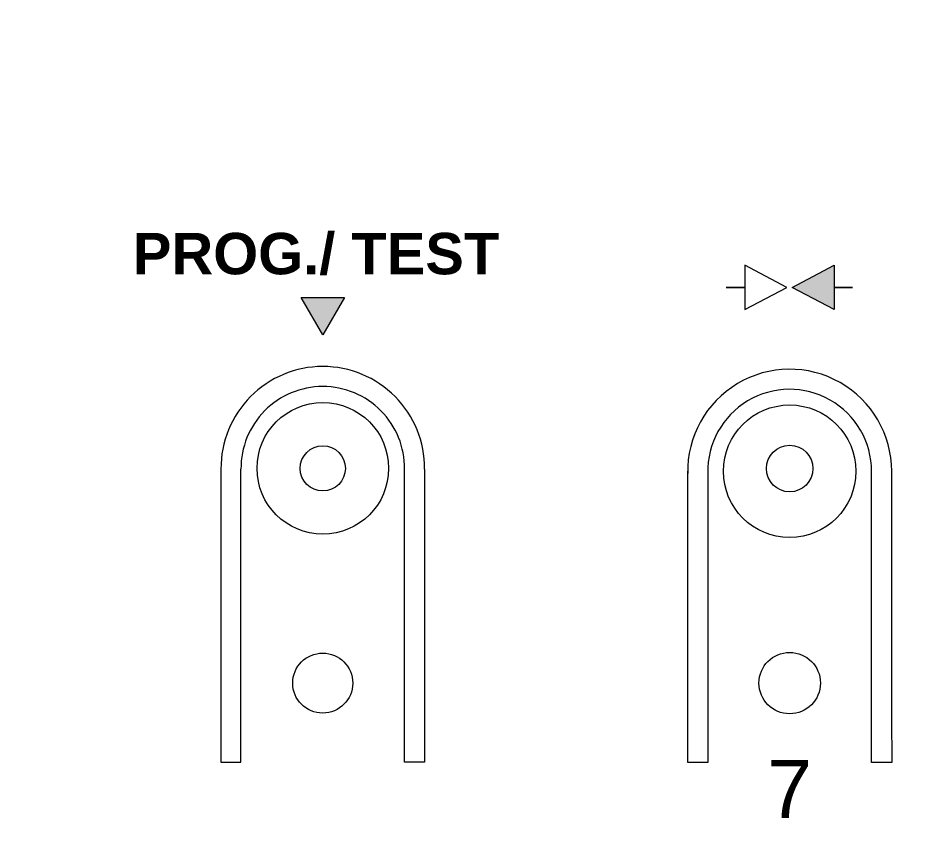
# Model space of a CAD drawing. Header units: millimetres. Extents: x -174 to 283928, y 1291 to 21053.
# Drawn here: x 10920.88 to 10947.76, y 19699.75 to 19724.6 of the extents above; entities that cross this region are included whole.
import ezdxf
from ezdxf.enums import TextEntityAlignment as Align

# ---------------------------------------------------------------- set-up
doc = ezdxf.new("R2010")
doc.units = ezdxf.units.MM
doc.layers.add('Enclosure', color=7, linetype='Continuous')
doc.layers.add('Serigraph', color=7, linetype='Continuous')
doc.styles.add('Arial', font='arial.ttf')
doc.styles.add('Arial Rounded MT', font='')
doc.styles.get("Standard").update_dxf_attribs({"font": 'arial.ttf'})
doc.styles.get('Arial Rounded MT').set_extended_font_data('Arial Rounded MT Bold')

# ---------------------------------------------------------------- blocks, each defined once
blk = doc.blocks.new('*U211')
at = {"ltscale": 2}
blk.add_lwpolyline([(0, 20), (0, -20), (840, -20), (840, 20), (0, 20)], dxfattribs=at)
blk.add_lwpolyline([(665.234, 3), (681.234, 3, -0.414214), (683.234, 1), (683.234, -1, -0.414214), (681.234, -3), (665.234, -3, -0.414214), (663.234, -1), (663.234, 1, -0.414214)], format="xyb", close=True, dxfattribs=at)
blk = doc.blocks.new('ZCL-8HT230_ENCLOSURE')
at = {"layer": 'Enclosure', "lineweight": 9}
for points in [[(36.929, -10.191), (36.929, -19.036), (37.533, -19.036), (37.533, -10.191)], [(43.076, -10.191), (43.076, -19.036), (42.472, -19.036), (42.472, -10.191)], [(51.623, -19.046), (51.016, -19.046)], [(57.174, -19.046), (56.567, -19.046)]]:
    blk.add_lwpolyline(points, dxfattribs=at)
for centre, radius in [((40.003, -10.169), 1.986), ((40.003, -10.17), 0.683), ((40, -16.652), 0.906)]:
    blk.add_circle(centre, radius, dxfattribs=at)
at = {"layer": 'Enclosure', "lineweight": 9, "ltscale": 100}
for centre, radius in [((54.095, -10.257), 2), ((54.095, -10.176), 0.702), ((54.095, -16.652), 0.927)]:
    blk.add_circle(centre, radius, dxfattribs=at)
at = {"layer": 'Enclosure', "lineweight": 9}
for centre, radius, start, end in [((40.003, -10.169), 3.074, 90.0467, 180.4088), ((40.003, -10.169), 3.074, 359.5912, 89.9533), ((40.003, -10.17), 2.47, 90.0713, 180.5088), ((40.002, -10.17), 2.47, 359.4912, 89.9287)]:
    blk.add_arc(centre, radius, start, end, dxfattribs=at)
at = {"layer": 'Enclosure', "lineweight": 9, "ltscale": 100}
for radius, start, end in [(3.079, 0.0094, 181.2005), (2.473, 359.9405, 181.3405)]:
    blk.add_arc((54.095, -10.257), radius, start, end, dxfattribs=at)
at = {"layer": 'Enclosure', "lineweight": 9}
for points in [[(51.016, -19.046), (51.018, -16.141), (51.016, -13.207), (51.016, -10.256)], [(51.623, -10.254), (51.623, -13.206), (51.621, -16.141), (51.623, -19.046)], [(56.567, -19.046), (56.569, -16.141), (56.567, -13.206), (56.567, -10.254)], [(57.173, -10.256), (57.173, -13.207), (57.172, -16.141), (57.174, -19.046)]]:
    blk.add_open_spline(points, degree=3, dxfattribs=at)
blk = doc.blocks.new('ZCL-8HT230_SERIGRAPH')
at = {"layer": 'Serigraph', "lineweight": 0}
h = blk.add_hatch(color=256, dxfattribs=at)
h.dxf.hatch_style = 2
h.paths.add_polyline_path([(55.44, -4.038), (55.44, -5.378), (54.172, -4.709)])
at = {"layer": 'Serigraph'}
blk.add_hatch(color=256, dxfattribs=at).paths.add_polyline_path([(40.654, -5.01), (40.003, -6.139), (39.351, -5.01)])
at = {"layer": 'Serigraph', "lineweight": 5}
for p, q in [((40.003, -6.139), (39.351, -5.01)), ((39.351, -5.01), (40.654, -5.01)), ((40.654, -5.01), (40.003, -6.139))]:
    blk.add_line(p, q, dxfattribs=at)
for points in [[(52.743, -4.038), (52.743, -5.378), (54.011, -4.709), (52.743, -4.038)], [(52.743, -4.708), (52.211, -4.708), (52.176, -4.708), (52.21, -4.708), (52.743, -4.708)], [(55.954, -4.708), (55.987, -4.708), (55.952, -4.708), (55.44, -4.708), (55.954, -4.708)]]:
    blk.add_lwpolyline(points, dxfattribs=at)
at = {"layer": 'Serigraph', "lineweight": 0}
blk.add_lwpolyline([(55.44, -4.038), (55.44, -5.378), (54.172, -4.709), (55.44, -4.038)], dxfattribs=at)
at = {"layer": 'Serigraph', "insert": (39.798, -3.705), "char_height": 1.25, "attachment_point": 5, "style": 'Arial Rounded MT'}
blk.add_mtext_dynamic_manual_height_columns('PROG./ TEST', width=11.04021, gutter_width=12.5, heights=[0], dxfattribs=at)
at = {"layer": 'Serigraph', "insert": (54.095, -19.847), "char_height": 1.75, "attachment_point": 5, "style": 'Arial'}
blk.add_mtext('7', dxfattribs=at)
blk = doc.blocks.new('ZCL-8HT230_ATT_DEF')
at = {"color": 5}
for tag, p in [('UFH_ACTUATOR_4', (45.375, 47.198)), ('UFH_ACTUATOR_1', (26.299, 47.198)), ('UFH_ACTUATOR_2', (32.649, 47.198)), ('UFH_ACTUATOR_3', (39.025, 47.198)), ('UFH_ACTUATOR_5', (51.7, 47.198)), ('UFH_ACTUATOR_6', (58.05, 47.198)), ('UFH_ACTUATOR_7', (64.425, 47.198)), ('UFH_ACTUATOR_8', (70.775, 47.198))]:
    blk.add_attdef(tag, p, '', height=2.5, rotation=90, dxfattribs=at)
blk.add_wipeout([(0, 45), (80, 45), (80, -45), (0, -45)])
blk.add_wipeout([(0, 45), (80, 45), (80, -45), (0, -45)])
at = {"layer": 'Enclosure'}
blk.add_blockref('ZCL-8HT230_ENCLOSURE', (0, 0), dxfattribs=at)
at = {"layer": 'Serigraph'}
blk.add_blockref('ZCL-8HT230_SERIGRAPH', (0, 0), dxfattribs=at)
at = {"color": 3, "flags": 2}
blk.add_attdef('REFERENCE', text='', height=2.5, dxfattribs=at).set_placement((16.552, 28.377), align=Align.CENTER)
at = {"color": 3}
blk.add_attdef('PHYSICAL.ADD.', text='', height=2.5, dxfattribs=at).set_placement((62.279, 28.377), align=Align.CENTER)

msp = doc.modelspace()

# ---------------------------------------------------------------- block references
at = {"color": 1}
msp.add_blockref('*U211', (10261.853, 19721.172), dxfattribs=at)

# ---------------------------------------------------------------- next in the draw order: block references
msp.add_blockref('ZCL-8HT230_ATT_DEF', (10890.087, 19721.172))

doc.saveas('drawing.dxf')
